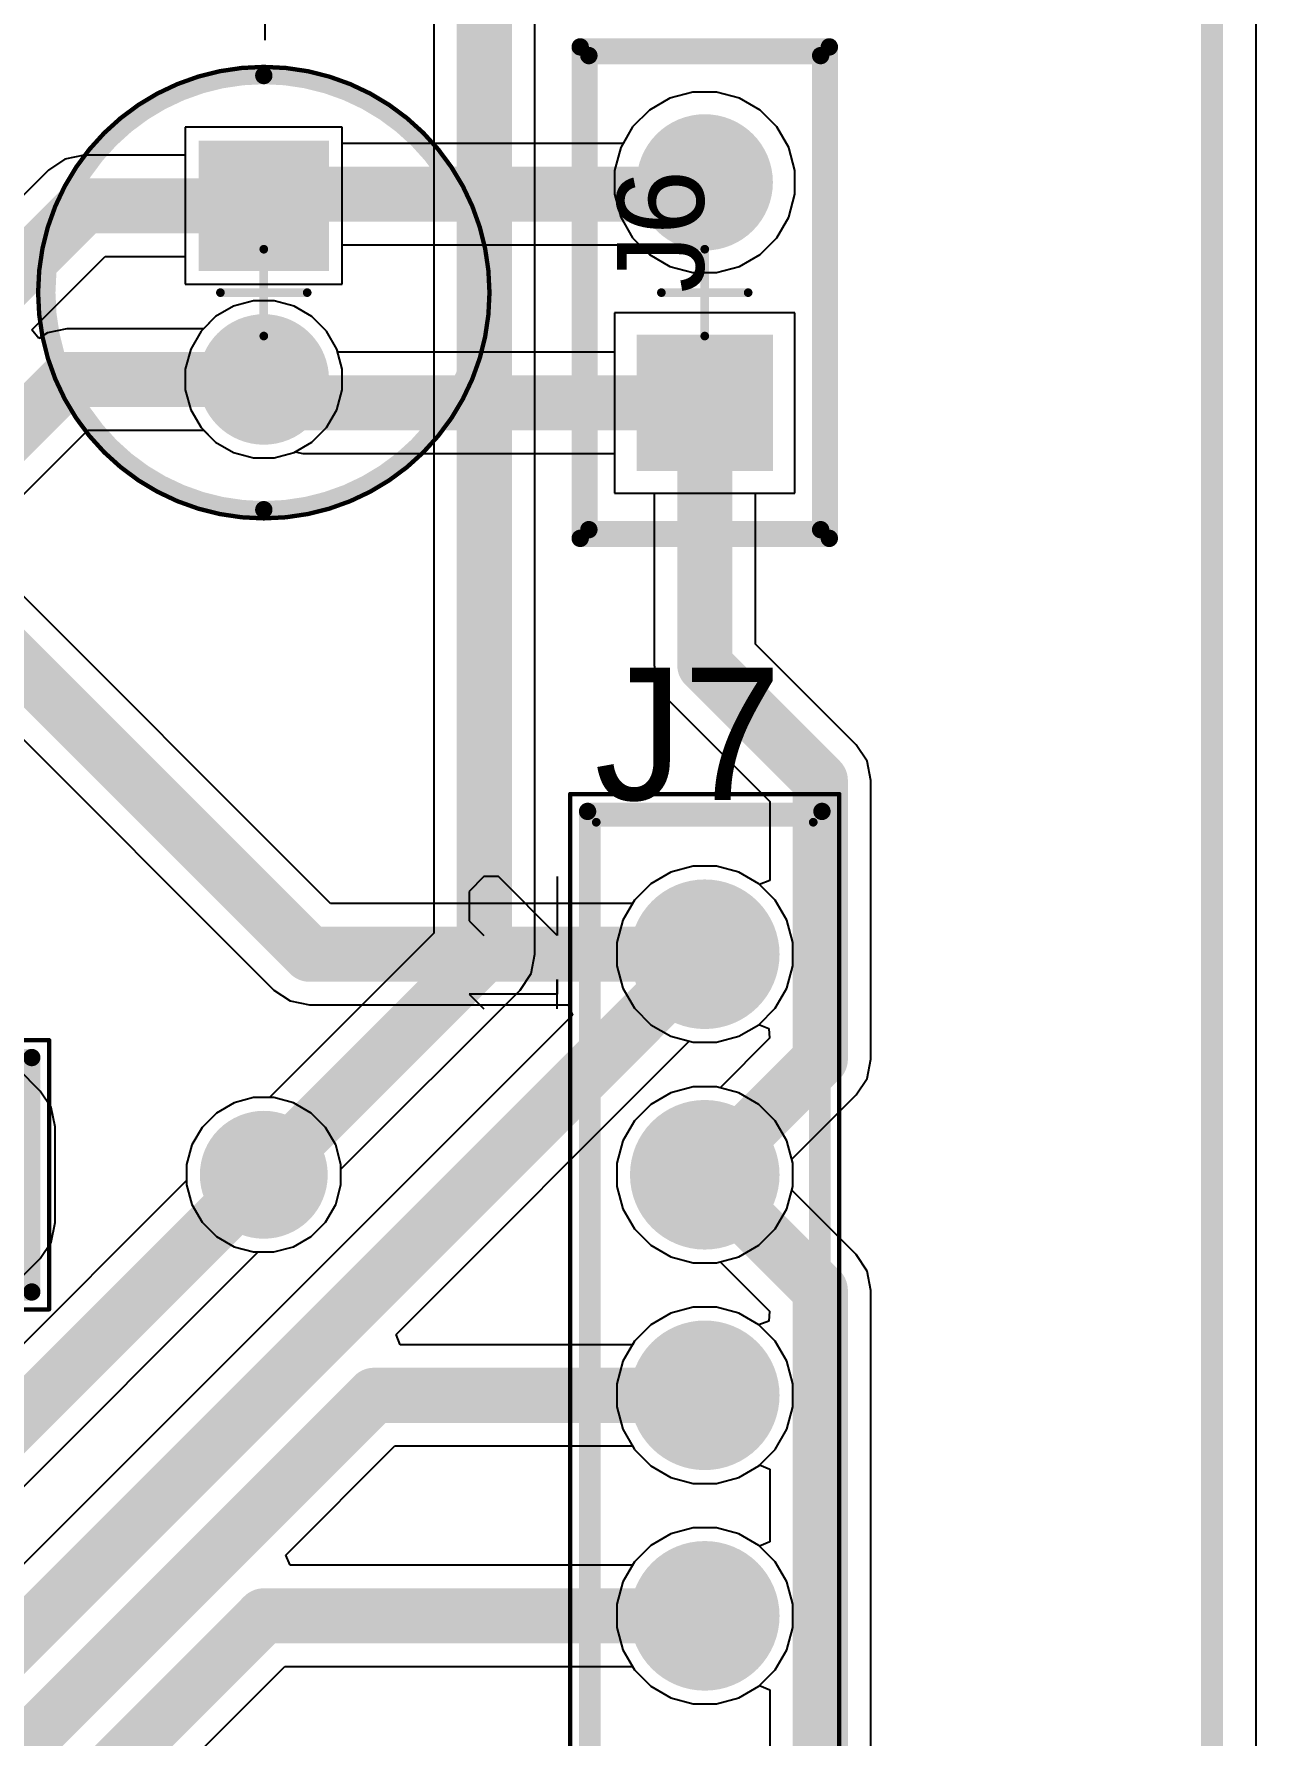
# Model space of a CAD drawing. Header units: millimetres. Extents: x 1.79 to 6.42, y 2.45 to 4.75.
# Drawn here: x 5.596 to 6.15, y 3.496 to 4.267 of the extents above; entities that cross this region are included whole.
import ezdxf

# ---------------------------------------------------------------- set-up
doc = ezdxf.new("R2010")
doc.units = ezdxf.units.MM
doc.header["$MEASUREMENT"] = 0
for name, color, linetype in [('BottomLayer', 5, 'Continuous'), ('BottomSolder', 6, 'Continuous'), ('Mechanical13', 56, 'Continuous'), ('Mechanical15', 56, 'Continuous'), ('Mechanical16', 56, 'Continuous'), ('Mechanical2', 216, 'Continuous'), ('Mechanical3', 76, 'Continuous'), ('Mechanical5', 56, 'Continuous'), ('MultiLayer', 9, 'Continuous'), ('PadHoleLayer', 156, 'Continuous'), ('TopLayer', 1, 'Continuous'), ('TopOverlay', 2, 'Continuous'), ('TopSolder', 216, 'Continuous'), ('ViaHoleLayer', 16, 'Continuous')]:
    doc.layers.add(name, color=color, linetype=linetype)

# ---------------------------------------------------------------- blocks, each defined once
blk = doc.blocks.new('61301611821_1')
at = {"layer": 'Mechanical15', "const_width": 0.00197}
for points in [[(-0.82264, 0.06102), (0.82264, 0.06102)], [(0.82264, -0.06102), (0.82264, 0.06102)], [(-0.82264, -0.06102), (0.82264, -0.06102)]]:
    blk.add_lwpolyline(points, dxfattribs=at)
at = {"layer": 'Mechanical15', "const_width": 0.000984}
for points in [[(0.82215, 0.06102, 1), (0.82313, 0.06102, 1)], [(0.82215, 0.06102, 1), (0.82313, 0.06102, 1)], [(0.82215, -0.06102, 1), (0.82313, -0.06102, 1)], [(0.82215, -0.06102, 1), (0.82313, -0.06102, 1)]]:
    blk.add_lwpolyline(points, format="xyb", close=True, dxfattribs=at)
at = {"layer": 'TopOverlay', "const_width": 0.00787}
for points in [[(-0.81476, 0.05315), (0.81476, 0.05315)], [(0.81476, -0.05315), (0.81476, 0.05315)], [(-0.81476, -0.05315), (0.81476, -0.05315)]]:
    blk.add_lwpolyline(points, dxfattribs=at)
at = {"layer": 'TopOverlay', "const_width": 0.00394}
for points in [[(0.8128, 0.05315, 1), (0.81673, 0.05315, 1)], [(0.8128, 0.05315, 1), (0.81673, 0.05315, 1)], [(0.8128, -0.05315, 1), (0.81673, -0.05315, 1)], [(0.8128, -0.05315, 1), (0.81673, -0.05315, 1)]]:
    blk.add_lwpolyline(points, format="xyb", close=True, dxfattribs=at)
blk = doc.blocks.new('61301211821_10')
at = {"layer": 'BottomLayer', "const_width": 0.02992}
for points in [[(-0.46496, 0, 1), (-0.43504, 0, 1)], [(-0.36496, 0, 1), (-0.33504, 0, 1)], [(-0.26496, 0, 1), (-0.23504, 0, 1)], [(-0.16496, 0, 1), (-0.13504, 0, 1)], [(-0.06496, 0, 1), (-0.03504, 0, 1)], [(0.03504, 0, 1), (0.06496, 0, 1)], [(0.13504, 0, 1), (0.16496, 0, 1)], [(0.23504, 0, 1), (0.26496, 0, 1)], [(0.33504, 0, 1), (0.36496, 0, 1)], [(0.43504, 0, 1), (0.46496, 0, 1)], [(0.53504, 0, 1), (0.56496, 0, 1)]]:
    blk.add_lwpolyline(points, format="xyb", close=True, dxfattribs=at)
at = {"layer": 'BottomLayer'}
blk.add_solid([(-0.57992, -0.02992), (-0.52008, -0.02992), (-0.57992, 0.02992), (-0.52008, 0.02992)], dxfattribs=at)
at = {"layer": 'BottomSolder', "const_width": 0.03392}
for points in [[(-0.46696, 0, 1), (-0.43304, 0, 1)], [(-0.36696, 0, 1), (-0.33304, 0, 1)], [(-0.26696, 0, 1), (-0.23304, 0, 1)], [(-0.16696, 0, 1), (-0.13304, 0, 1)], [(-0.06696, 0, 1), (-0.03304, 0, 1)], [(0.03304, 0, 1), (0.06696, 0, 1)], [(0.13304, 0, 1), (0.16696, 0, 1)], [(0.23304, 0, 1), (0.26696, 0, 1)], [(0.33304, 0, 1), (0.36696, 0, 1)], [(0.43304, 0, 1), (0.46696, 0, 1)], [(0.53304, 0, 1), (0.56696, 0, 1)]]:
    blk.add_lwpolyline(points, format="xyb", close=True, dxfattribs=at)
at = {"layer": 'BottomSolder'}
blk.add_solid([(-0.58392, -0.03392), (-0.51608, -0.03392), (-0.58392, 0.03392), (-0.51608, 0.03392)], dxfattribs=at)
at = {"layer": 'Mechanical13', "const_width": 0.00394}
for points in [[(-0.60984, 0.04921), (0.60984, 0.04921)], [(-0.60984, 0.04921), (-0.60984, -0.04921)], [(0.60984, 0.04921), (0.60984, -0.04921)], [(-0.60984, -0.04921), (0.60984, -0.04921)]]:
    blk.add_lwpolyline(points, dxfattribs=at)
at = {"layer": 'Mechanical13', "const_width": 0.00197}
for points in [[(-0.61083, 0.04921, 1), (-0.60886, 0.04921, 1)], [(-0.61083, 0.04921, 1), (-0.60886, 0.04921, 1)], [(0.60886, 0.04921, 1), (0.61083, 0.04921, 1)], [(0.60886, 0.04921, 1), (0.61083, 0.04921, 1)], [(-0.61083, -0.04921, 1), (-0.60886, -0.04921, 1)], [(-0.61083, -0.04921, 1), (-0.60886, -0.04921, 1)], [(0.60886, -0.04921, 1), (0.61083, -0.04921, 1)], [(0.60886, -0.04921, 1), (0.61083, -0.04921, 1)]]:
    blk.add_lwpolyline(points, format="xyb", close=True, dxfattribs=at)
at = {"layer": 'Mechanical15', "const_width": 0.00197}
for points in [[(-0.62264, 0.06102), (0.62264, 0.06102)], [(-0.62264, 0.06102), (-0.62264, -0.06102)], [(0.62264, 0.06102), (0.62264, -0.06102)], [(0, 0.01969), (0, -0.01969)], [(-0.01969, 0), (0.01969, 0)], [(-0.62264, -0.06102), (0.62264, -0.06102)]]:
    blk.add_lwpolyline(points, dxfattribs=at)
at = {"layer": 'Mechanical15', "const_width": 0.000984}
for points in [[(-0.62313, 0.06102, 1), (-0.62215, 0.06102, 1)], [(-0.62313, 0.06102, 1), (-0.62215, 0.06102, 1)], [(0.62215, 0.06102, 1), (0.62313, 0.06102, 1)], [(0.62215, 0.06102, 1), (0.62313, 0.06102, 1)], [(-0.00049, 0.01969, 1), (0.00049, 0.01969, 1)], [(-0.02018, 0, 1), (-0.01919, 0, 1)], [(0.01919, 0, 1), (0.02018, 0, 1)], [(-0.00049, -0.01969, 1), (0.00049, -0.01969, 1)], [(-0.62313, -0.06102, 1), (-0.62215, -0.06102, 1)], [(-0.62313, -0.06102, 1), (-0.62215, -0.06102, 1)], [(0.62215, -0.06102, 1), (0.62313, -0.06102, 1)], [(0.62215, -0.06102, 1), (0.62313, -0.06102, 1)]]:
    blk.add_lwpolyline(points, format="xyb", close=True, dxfattribs=at)
at = {"layer": 'MultiLayer', "const_width": 0.02992}
for points in [[(-0.46496, 0, 1), (-0.43504, 0, 1)], [(-0.36496, 0, 1), (-0.33504, 0, 1)], [(-0.26496, 0, 1), (-0.23504, 0, 1)], [(-0.16496, 0, 1), (-0.13504, 0, 1)], [(-0.06496, 0, 1), (-0.03504, 0, 1)], [(0.03504, 0, 1), (0.06496, 0, 1)], [(0.13504, 0, 1), (0.16496, 0, 1)], [(0.23504, 0, 1), (0.26496, 0, 1)], [(0.33504, 0, 1), (0.36496, 0, 1)], [(0.43504, 0, 1), (0.46496, 0, 1)], [(0.53504, 0, 1), (0.56496, 0, 1)]]:
    blk.add_lwpolyline(points, format="xyb", close=True, dxfattribs=at)
at = {"layer": 'MultiLayer'}
blk.add_solid([(-0.57992, -0.02992), (-0.52008, -0.02992), (-0.57992, 0.02992), (-0.52008, 0.02992)], dxfattribs=at)
at = {"layer": 'PadHoleLayer', "const_width": 0.02008}
for points in [[(-0.56004, 0, 1), (-0.53996, 0, 1)], [(-0.46004, 0, 1), (-0.43996, 0, 1)], [(-0.36004, 0, 1), (-0.33996, 0, 1)], [(-0.26004, 0, 1), (-0.23996, 0, 1)], [(-0.16004, 0, 1), (-0.13996, 0, 1)], [(-0.06004, 0, 1), (-0.03996, 0, 1)], [(0.03996, 0, 1), (0.06004, 0, 1)], [(0.13996, 0, 1), (0.16004, 0, 1)], [(0.23996, 0, 1), (0.26004, 0, 1)], [(0.33996, 0, 1), (0.36004, 0, 1)], [(0.43996, 0, 1), (0.46004, 0, 1)], [(0.53996, 0, 1), (0.56004, 0, 1)]]:
    blk.add_lwpolyline(points, format="xyb", close=True, dxfattribs=at)
at = {"layer": 'TopLayer', "const_width": 0.02992}
for points in [[(-0.46496, 0, 1), (-0.43504, 0, 1)], [(-0.36496, 0, 1), (-0.33504, 0, 1)], [(-0.26496, 0, 1), (-0.23504, 0, 1)], [(-0.16496, 0, 1), (-0.13504, 0, 1)], [(-0.06496, 0, 1), (-0.03504, 0, 1)], [(0.03504, 0, 1), (0.06496, 0, 1)], [(0.13504, 0, 1), (0.16496, 0, 1)], [(0.23504, 0, 1), (0.26496, 0, 1)], [(0.33504, 0, 1), (0.36496, 0, 1)], [(0.43504, 0, 1), (0.46496, 0, 1)], [(0.53504, 0, 1), (0.56496, 0, 1)]]:
    blk.add_lwpolyline(points, format="xyb", close=True, dxfattribs=at)
at = {"layer": 'TopLayer'}
blk.add_solid([(-0.57992, -0.02992), (-0.52008, -0.02992), (-0.57992, 0.02992), (-0.52008, 0.02992)], dxfattribs=at)
at = {"layer": 'TopOverlay'}
for p, q in [((-0.55082, 0.10692), (-0.55748, 0.10025)), ((-0.55082, 0.06693), (-0.55082, 0.10692)), ((0.53186, 0.10692), (0.5252, 0.10025)), ((0.53186, 0.06693), (0.53186, 0.10692)), ((0.56518, 0.10692), (0.55852, 0.10025)), ((0.57851, 0.10692), (0.56518, 0.10692)), ((0.58518, 0.10025), (0.57851, 0.10692)), ((0.55852, 0.06693), (0.58518, 0.09359)), ((0.58518, 0.09359), (0.58518, 0.10025)), ((-0.55748, 0.06693), (-0.54415, 0.06693)), ((-0.54415, 0.06693), (-0.55082, 0.06693)), ((0.5252, 0.06693), (0.53853, 0.06693)), ((0.53853, 0.06693), (0.53186, 0.06693)), ((0.58518, 0.06693), (0.55852, 0.06693))]:
    blk.add_line(p, q, dxfattribs=at)
at = {"layer": 'TopOverlay', "const_width": 0.00787}
for points in [[(-0.61476, 0.05315), (0.61476, 0.05315)], [(-0.61476, 0.05315), (-0.61476, -0.05315)], [(0.61476, 0.05315), (0.61476, -0.05315)], [(-0.61476, -0.05315), (0.61476, -0.05315)]]:
    blk.add_lwpolyline(points, dxfattribs=at)
at = {"layer": 'TopOverlay', "const_width": 0.00394}
for points in [[(-0.61673, 0.05315, 1), (-0.6128, 0.05315, 1)], [(-0.61673, 0.05315, 1), (-0.6128, 0.05315, 1)], [(0.6128, 0.05315, 1), (0.61673, 0.05315, 1)], [(0.6128, 0.05315, 1), (0.61673, 0.05315, 1)], [(-0.61673, -0.05315, 1), (-0.6128, -0.05315, 1)], [(-0.61673, -0.05315, 1), (-0.6128, -0.05315, 1)], [(0.6128, -0.05315, 1), (0.61673, -0.05315, 1)], [(0.6128, -0.05315, 1), (0.61673, -0.05315, 1)]]:
    blk.add_lwpolyline(points, format="xyb", close=True, dxfattribs=at)
at = {"layer": 'TopSolder', "const_width": 0.03392}
for points in [[(-0.46696, 0, 1), (-0.43304, 0, 1)], [(-0.36696, 0, 1), (-0.33304, 0, 1)], [(-0.26696, 0, 1), (-0.23304, 0, 1)], [(-0.16696, 0, 1), (-0.13304, 0, 1)], [(-0.06696, 0, 1), (-0.03304, 0, 1)], [(0.03304, 0, 1), (0.06696, 0, 1)], [(0.13304, 0, 1), (0.16696, 0, 1)], [(0.23304, 0, 1), (0.26696, 0, 1)], [(0.33304, 0, 1), (0.36696, 0, 1)], [(0.43304, 0, 1), (0.46696, 0, 1)], [(0.53304, 0, 1), (0.56696, 0, 1)]]:
    blk.add_lwpolyline(points, format="xyb", close=True, dxfattribs=at)
at = {"layer": 'TopSolder'}
blk.add_solid([(-0.58392, -0.03392), (-0.51608, -0.03392), (-0.58392, 0.03392), (-0.51608, 0.03392)], dxfattribs=at)
blk = doc.blocks.new('FP_TSW_102_07_G_S_MFG_34')
at = {"layer": 'BottomLayer', "const_width": 0.03091}
blk.add_lwpolyline([(0.03455, 0, 1), (0.06545, 0, 1)], format="xyb", close=True, dxfattribs=at)
at = {"layer": 'BottomLayer'}
blk.add_solid([(-0.08091, -0.03091), (-0.01909, -0.03091), (-0.08091, 0.03091), (-0.01909, 0.03091)], dxfattribs=at)
at = {"layer": 'BottomSolder', "const_width": 0.03091}
blk.add_lwpolyline([(0.03455, 0, 1), (0.06545, 0, 1)], format="xyb", close=True, dxfattribs=at)
at = {"layer": 'BottomSolder'}
blk.add_solid([(-0.08091, -0.03091), (-0.01909, -0.03091), (-0.08091, 0.03091), (-0.01909, 0.03091)], dxfattribs=at)
at = {"layer": 'Mechanical16', "const_width": 0.00394}
for points in [[(0, 0.01968), (0, -0.01969)], [(-0.01968, 0), (0.01969, 0)]]:
    blk.add_lwpolyline(points, dxfattribs=at)
at = {"layer": 'Mechanical16', "const_width": 0.00197}
for points in [[(-0.00098, 0.01968, 1), (0.00098, 0.01968, 1)], [(-0.02067, 0, 1), (-0.0187, 0, 1)], [(0.0187, 0, 1), (0.02067, 0, 1)], [(-0.00098, -0.01969, 1), (0.00098, -0.01969, 1)]]:
    blk.add_lwpolyline(points, format="xyb", close=True, dxfattribs=at)
at = {"layer": 'Mechanical2', "const_width": 0.00787}
for points in [[(-0.10748, 0.05256), (0.10748, 0.05256)], [(-0.10748, 0.05256), (-0.10748, -0.05256)], [(0.10748, 0.05256), (0.10748, -0.05256)], [(-0.10748, -0.05256), (0.10748, -0.05256)]]:
    blk.add_lwpolyline(points, dxfattribs=at)
at = {"layer": 'Mechanical2', "const_width": 0.00394}
for points in [[(-0.10945, 0.05256, 1), (-0.10551, 0.05256, 1)], [(-0.10945, 0.05256, 1), (-0.10551, 0.05256, 1)], [(0.10551, 0.05256, 1), (0.10945, 0.05256, 1)], [(0.10551, 0.05256, 1), (0.10945, 0.05256, 1)], [(-0.10945, -0.05256, 1), (-0.10551, -0.05256, 1)], [(-0.10945, -0.05256, 1), (-0.10551, -0.05256, 1)], [(0.10551, -0.05256, 1), (0.10945, -0.05256, 1)], [(0.10551, -0.05256, 1), (0.10945, -0.05256, 1)]]:
    blk.add_lwpolyline(points, format="xyb", close=True, dxfattribs=at)
at = {"layer": 'Mechanical3', "const_width": 0.00787}
for points in [[(-0.11142, 0.0565), (0.11142, 0.0565)], [(-0.11142, 0.0565), (-0.11142, -0.0565)], [(0.11142, 0.0565), (0.11142, -0.0565)], [(-0.11142, -0.0565), (0.11142, -0.0565)]]:
    blk.add_lwpolyline(points, dxfattribs=at)
at = {"layer": 'Mechanical3', "const_width": 0.00394}
for points in [[(-0.11339, 0.0565, 1), (-0.10945, 0.0565, 1)], [(-0.11339, 0.0565, 1), (-0.10945, 0.0565, 1)], [(0.10945, 0.0565, 1), (0.11339, 0.0565, 1)], [(0.10945, 0.0565, 1), (0.11339, 0.0565, 1)], [(-0.11339, -0.0565, 1), (-0.10945, -0.0565, 1)], [(-0.11339, -0.0565, 1), (-0.10945, -0.0565, 1)], [(0.10945, -0.0565, 1), (0.11339, -0.0565, 1)], [(0.10945, -0.0565, 1), (0.11339, -0.0565, 1)]]:
    blk.add_lwpolyline(points, format="xyb", close=True, dxfattribs=at)
at = {"layer": 'Mechanical5', "const_width": 0.00787}
for points in [[(-0.11142, 0.0565), (0.11142, 0.0565)], [(-0.11142, 0.0565), (-0.11142, -0.0565)], [(0.11142, 0.0565), (0.11142, -0.0565)], [(-0.11142, -0.0565), (0.11142, -0.0565)]]:
    blk.add_lwpolyline(points, dxfattribs=at)
at = {"layer": 'Mechanical5', "const_width": 0.00394}
for points in [[(-0.11339, 0.0565, 1), (-0.10945, 0.0565, 1)], [(-0.11339, 0.0565, 1), (-0.10945, 0.0565, 1)], [(0.10945, 0.0565, 1), (0.11339, 0.0565, 1)], [(0.10945, 0.0565, 1), (0.11339, 0.0565, 1)], [(-0.11339, -0.0565, 1), (-0.10945, -0.0565, 1)], [(-0.11339, -0.0565, 1), (-0.10945, -0.0565, 1)], [(0.10945, -0.0565, 1), (0.11339, -0.0565, 1)], [(0.10945, -0.0565, 1), (0.11339, -0.0565, 1)]]:
    blk.add_lwpolyline(points, format="xyb", close=True, dxfattribs=at)
at = {"layer": 'MultiLayer', "const_width": 0.03091}
blk.add_lwpolyline([(0.03455, 0, 1), (0.06545, 0, 1)], format="xyb", close=True, dxfattribs=at)
at = {"layer": 'MultiLayer'}
blk.add_solid([(-0.08091, -0.03091), (-0.01909, -0.03091), (-0.08091, 0.03091), (-0.01909, 0.03091)], dxfattribs=at)
at = {"layer": 'PadHoleLayer', "const_width": 0.02008}
for points in [[(-0.06004, 0, 1), (-0.03996, 0, 1)], [(0.03996, 0, 1), (0.06004, 0, 1)]]:
    blk.add_lwpolyline(points, format="xyb", close=True, dxfattribs=at)
at = {"layer": 'TopLayer', "const_width": 0.03091}
blk.add_lwpolyline([(0.03455, 0, 1), (0.06545, 0, 1)], format="xyb", close=True, dxfattribs=at)
at = {"layer": 'TopLayer'}
blk.add_solid([(-0.08091, -0.03091), (-0.01909, -0.03091), (-0.08091, 0.03091), (-0.01909, 0.03091)], dxfattribs=at)
at = {"layer": 'TopOverlay', "const_width": 0.00787}
for points in [[(-0.10748, 0.05256), (0.10748, 0.05256)], [(-0.10748, 0.05256), (-0.10748, -0.05256)], [(0.10748, 0.05256), (0.10748, -0.05256)], [(-0.10748, -0.05256), (0.10748, -0.05256)]]:
    blk.add_lwpolyline(points, dxfattribs=at)
at = {"layer": 'TopOverlay'}
for points, const_width in [([(-0.10945, 0.05256, 1), (-0.10551, 0.05256, 1)], 0.00394), ([(-0.10945, 0.05256, 1), (-0.10551, 0.05256, 1)], 0.00394), ([(0.10551, 0.05256, 1), (0.10945, 0.05256, 1)], 0.00394), ([(0.10551, 0.05256, 1), (0.10945, 0.05256, 1)], 0.00394), ([(-0.125, 0, 1), (-0.13484, 0, 1)], 0.00984), ([(-0.1373, 0, 1), (-0.13238, 0, 1)], 0.00492), ([(-0.12746, 0, 1), (-0.12254, 0, 1)], 0.00492), ([(-0.10945, -0.05256, 1), (-0.10551, -0.05256, 1)], 0.00394), ([(-0.10945, -0.05256, 1), (-0.10551, -0.05256, 1)], 0.00394), ([(0.10551, -0.05256, 1), (0.10945, -0.05256, 1)], 0.00394), ([(0.10551, -0.05256, 1), (0.10945, -0.05256, 1)], 0.00394)]:
    blk.add_lwpolyline(points, format="xyb", close=True, dxfattribs=dict(at, const_width=const_width))
at = {"layer": 'TopSolder', "const_width": 0.03091}
blk.add_lwpolyline([(0.03455, 0, 1), (0.06545, 0, 1)], format="xyb", close=True, dxfattribs=at)
at = {"layer": 'TopSolder'}
blk.add_solid([(-0.08091, -0.03091), (-0.01909, -0.03091), (-0.08091, 0.03091), (-0.01909, 0.03091)], dxfattribs=at)
at = {"layer": 'Mechanical5'}
blk.add_text('J6', height=0.03937, dxfattribs=at).set_placement((-0.00008, 0.00042))
blk = doc.blocks.new('CAPPR55_200_1100X500X1200_50')
at = {"layer": 'BottomLayer', "const_width": 0.02559}
blk.add_lwpolyline([(0.02657, 0, 1), (0.05217, 0, 1)], format="xyb", close=True, dxfattribs=at)
at = {"layer": 'BottomLayer'}
blk.add_solid([(-0.06496, -0.02559), (-0.01378, -0.02559), (-0.06496, 0.02559), (-0.01378, 0.02559)], dxfattribs=at)
at = {"layer": 'BottomSolder', "const_width": 0.02959}
blk.add_lwpolyline([(0.02457, 0, 1), (0.05417, 0, 1)], format="xyb", close=True, dxfattribs=at)
at = {"layer": 'BottomSolder'}
blk.add_solid([(-0.06896, -0.02959), (-0.00978, -0.02959), (-0.06896, 0.02959), (-0.00978, 0.02959)], dxfattribs=at)
at = {"layer": 'Mechanical13'}
for points, const_width in [([(0.09843, 0, 1), (-0.09843, 0, 1)], 0.00394), ([(-0.09941, 0, 1), (-0.09744, 0, 1)], 0.00197), ([(0.09744, 0, 1), (0.09941, 0, 1)], 0.00197)]:
    blk.add_lwpolyline(points, format="xyb", close=True, dxfattribs=dict(at, const_width=const_width))
at = {"layer": 'Mechanical15'}
for points, const_width in [([(0.10236, 0, 1), (-0.10236, 0, 1)], 0.00197), ([(-0.00098, 0.01969, 1), (0.00098, 0.01969, 1)], 0.00197), ([(-0.10285, 0, 1), (-0.10187, 0, 1)], 0.000984), ([(-0.02067, 0, 1), (-0.0187, 0, 1)], 0.00197), ([(0.0187, 0, 1), (0.02067, 0, 1)], 0.00197), ([(0.10187, 0, 1), (0.10285, 0, 1)], 0.000984), ([(-0.00098, -0.01968, 1), (0.00098, -0.01968, 1)], 0.00197)]:
    blk.add_lwpolyline(points, format="xyb", close=True, dxfattribs=dict(at, const_width=const_width))
at = {"layer": 'Mechanical15', "const_width": 0.00394}
for points in [[(0, -0.01968), (0, 0.01969)], [(0.01968, 0), (-0.01969, 0)]]:
    blk.add_lwpolyline(points, dxfattribs=at)
at = {"layer": 'MultiLayer', "const_width": 0.02559}
blk.add_lwpolyline([(0.02657, 0, 1), (0.05217, 0, 1)], format="xyb", close=True, dxfattribs=at)
at = {"layer": 'MultiLayer'}
blk.add_solid([(-0.06496, -0.02559), (-0.01378, -0.02559), (-0.06496, 0.02559), (-0.01378, 0.02559)], dxfattribs=at)
at = {"layer": 'PadHoleLayer', "const_width": 0.01575}
for points in [[(-0.04724, 0, 1), (-0.0315, 0, 1)], [(0.0315, 0, 1), (0.04724, 0, 1)]]:
    blk.add_lwpolyline(points, format="xyb", close=True, dxfattribs=at)
at = {"layer": 'TopLayer', "const_width": 0.02559}
blk.add_lwpolyline([(0.02657, 0, 1), (0.05217, 0, 1)], format="xyb", close=True, dxfattribs=at)
at = {"layer": 'TopLayer'}
blk.add_solid([(-0.06496, -0.02559), (-0.01378, -0.02559), (-0.06496, 0.02559), (-0.01378, 0.02559)], dxfattribs=at)
at = {"layer": 'TopOverlay'}
for p, q in [((-0.13418, 0.02018), (-0.13418, -0.01918)), ((-0.15386, 0.0005), (-0.1145, 0.0005))]:
    blk.add_line(p, q, dxfattribs=at)
for points, const_width in [([(0.09843, 0, 1), (-0.09843, 0, 1)], 0.00787), ([(-0.10039, 0, 1), (-0.09646, 0, 1)], 0.00394), ([(0.09646, 0, 1), (0.10039, 0, 1)], 0.00394)]:
    blk.add_lwpolyline(points, format="xyb", close=True, dxfattribs=dict(at, const_width=const_width))
at = {"layer": 'TopSolder', "const_width": 0.02959}
blk.add_lwpolyline([(0.02457, 0, 1), (0.05417, 0, 1)], format="xyb", close=True, dxfattribs=at)
at = {"layer": 'TopSolder'}
blk.add_solid([(-0.06896, -0.02959), (-0.00978, -0.02959), (-0.06896, 0.02959), (-0.00978, 0.02959)], dxfattribs=at)

msp = doc.modelspace()

# ---------------------------------------------------------------- linework, layer by layer
at = {"layer": 'BottomLayer'}
for p, q in [((6.15, 4.75), (6.15, 2.45)), ((5.88421, 4.23812), (5.87488, 4.23273)), ((5.89461, 4.24091), (5.88421, 4.23812)), ((5.90539, 4.24091), (5.89461, 4.24091)), ((5.91579, 4.23812), (5.90539, 4.24091)), ((5.92512, 4.23273), (5.91579, 4.23812)), ((5.7303, 3.87294), (5.36996, 4.23328)), ((5.87488, 4.23273), (5.86727, 4.22512)), ((5.93273, 4.22512), (5.92512, 4.23273)), ((5.73559, 4.22496), (5.66441, 4.22496)), ((5.66441, 4.22496), (5.66441, 4.15378)), ((5.73559, 4.21763), (5.73559, 4.22496)), ((5.86727, 4.22512), (5.86294, 4.21763)), ((5.93812, 4.21579), (5.93273, 4.22512)), ((5.86294, 4.21763), (5.73559, 4.21763)), ((5.94091, 4.20539), (5.93812, 4.21579)), ((5.94091, 4.19461), (5.94091, 4.20539)), ((5.93812, 4.18421), (5.94091, 4.19461)), ((5.93273, 4.17488), (5.93812, 4.18421)), ((5.73559, 4.15378), (5.73559, 4.17174)), ((5.73559, 4.17174), (5.87041, 4.17174)), ((5.87041, 4.17174), (5.87488, 4.16727)), ((5.92512, 4.16727), (5.93273, 4.17488)), ((5.87488, 4.16727), (5.88421, 4.16188)), ((5.88421, 4.16188), (5.89461, 4.15909)), ((5.90539, 4.15909), (5.91579, 4.16188)), ((5.91579, 4.16188), (5.92512, 4.16727)), ((5.66441, 4.15378), (5.73559, 4.15378)), ((5.89461, 4.15909), (5.90539, 4.15909)), ((5.69531, 4.14622), (5.68626, 4.1438)), ((5.70469, 4.14622), (5.69531, 4.14622)), ((5.71374, 4.1438), (5.70469, 4.14622)), ((5.67815, 4.13911), (5.67152, 4.13248)), ((5.68626, 4.1438), (5.67815, 4.13911)), ((5.72185, 4.13911), (5.71374, 4.1438)), ((5.72848, 4.13248), (5.72185, 4.13911)), ((5.94091, 4.14091), (5.85909, 4.14091)), ((5.85909, 4.14091), (5.85909, 4.12294)), ((5.94091, 4.05909), (5.94091, 4.14091)), ((5.67152, 4.13248), (5.66683, 4.12437)), ((5.73317, 4.12437), (5.72848, 4.13248)), ((5.66683, 4.12437), (5.66441, 4.11532)), ((5.73355, 4.12294), (5.73317, 4.12437)), ((5.85909, 4.12294), (5.73355, 4.12294)), ((5.66441, 4.11532), (5.66441, 4.10594)), ((5.66441, 4.10594), (5.66683, 4.09689)), ((5.66683, 4.09689), (5.67152, 4.08878)), ((5.67152, 4.08878), (5.67815, 4.08215)), ((5.67815, 4.08215), (5.68626, 4.07746)), ((5.68626, 4.07746), (5.69531, 4.07504)), ((5.69531, 4.07504), (5.70469, 4.07504)), ((5.70469, 4.07504), (5.71374, 4.07746)), ((5.71374, 4.07746), (5.71423, 4.07775)), ((5.71423, 4.07775), (5.71771, 4.07706)), ((5.71771, 4.07706), (5.85909, 4.07706)), ((5.85909, 4.07706), (5.85909, 4.05909)), ((5.85909, 4.05909), (5.87706, 4.05909)), ((5.87706, 4.05909), (5.87706, 3.98115)), ((5.92294, 3.99065), (5.92294, 4.05909)), ((5.92294, 4.05909), (5.94091, 4.05909)), ((5.54205, 3.9963), (5.70457, 3.83378)), ((5.96864, 3.94495), (5.92294, 3.99065)), ((5.87706, 3.98115), (5.87881, 3.97237)), ((5.87881, 3.97237), (5.88378, 3.96493)), ((5.88378, 3.96493), (5.92948, 3.91923)), ((5.97362, 3.93751), (5.96864, 3.94495)), ((5.97536, 3.92873), (5.97362, 3.93751)), ((5.97536, 3.80242), (5.97536, 3.92873)), ((5.92948, 3.91923), (5.92948, 3.88351)), ((5.89474, 3.88992), (5.88459, 3.8872)), ((5.90526, 3.88992), (5.89474, 3.88992)), ((5.91541, 3.8872), (5.90526, 3.88992)), ((5.87549, 3.88194), (5.86806, 3.87451)), ((5.88459, 3.8872), (5.87549, 3.88194)), ((5.92451, 3.88194), (5.91541, 3.8872)), ((5.92486, 3.8816), (5.92451, 3.88194)), ((5.92948, 3.88351), (5.92486, 3.8816)), ((5.86806, 3.87451), (5.86715, 3.87294)), ((5.86715, 3.87294), (5.7303, 3.87294)), ((5.70457, 3.83378), (5.71202, 3.82881)), ((5.71202, 3.82881), (5.72079, 3.82706)), ((5.84, 3.82244), (5.0905, 3.07294)), ((5.72079, 3.82706), (5.83808, 3.82706)), ((5.83808, 3.82706), (5.84, 3.82244)), ((5.90526, 3.81008), (5.91541, 3.8128)), ((5.91541, 3.8128), (5.92451, 3.81806)), ((5.92451, 3.81806), (5.92455, 3.81809)), ((5.92455, 3.81809), (5.929, 3.81631)), ((5.929, 3.81631), (5.92943, 3.81187)), ((5.76, 3.67756), (5.89299, 3.81055)), ((5.89299, 3.81055), (5.89474, 3.81008)), ((5.89474, 3.81008), (5.90526, 3.81008)), ((5.92943, 3.81187), (5.90701, 3.78945)), ((5.97362, 3.79364), (5.97536, 3.80242)), ((5.89474, 3.78992), (5.88459, 3.7872)), ((5.90526, 3.78992), (5.89474, 3.78992)), ((5.90701, 3.78945), (5.90526, 3.78992)), ((5.96864, 3.7862), (5.97362, 3.79364)), ((5.68649, 3.78261), (5.67851, 3.77801)), ((5.69539, 3.785), (5.68649, 3.78261)), ((5.70461, 3.785), (5.69539, 3.785)), ((5.71351, 3.78261), (5.70461, 3.785)), ((5.72149, 3.77801), (5.71351, 3.78261)), ((5.87549, 3.78194), (5.86806, 3.77451)), ((5.88459, 3.7872), (5.87549, 3.78194)), ((5.93945, 3.75701), (5.96864, 3.7862)), ((5.67851, 3.77801), (5.67199, 3.77149)), ((5.72801, 3.77149), (5.72149, 3.77801)), ((5.86806, 3.77451), (5.8628, 3.76541)), ((5.67199, 3.77149), (5.66739, 3.76351)), ((5.73261, 3.76351), (5.72801, 3.77149)), ((5.66739, 3.76351), (5.665, 3.75461)), ((5.735, 3.75461), (5.73261, 3.76351)), ((5.8628, 3.76541), (5.86008, 3.75526)), ((5.665, 3.75461), (5.665, 3.74744)), ((5.735, 3.74539), (5.735, 3.75461)), ((5.86008, 3.75526), (5.86008, 3.74474)), ((5.93992, 3.75526), (5.93945, 3.75701)), ((5.93992, 3.74474), (5.93992, 3.75526)), ((5.665, 3.74744), (5.47278, 3.55523)), ((5.73261, 3.73649), (5.735, 3.74539)), ((5.86008, 3.74474), (5.8628, 3.73459)), ((5.93945, 3.74299), (5.93992, 3.74474)), ((5.96864, 3.7138), (5.93945, 3.74299)), ((5.72801, 3.72851), (5.73261, 3.73649)), ((5.72149, 3.72199), (5.72801, 3.72851)), ((5.8628, 3.73459), (5.86806, 3.72549)), ((5.71351, 3.71739), (5.72149, 3.72199)), ((5.86806, 3.72549), (5.87549, 3.71806)), ((5.49851, 3.51607), (5.69744, 3.715)), ((5.69744, 3.715), (5.70461, 3.715)), ((5.70461, 3.715), (5.71351, 3.71739)), ((5.87549, 3.71806), (5.88459, 3.7128)), ((5.88459, 3.7128), (5.89474, 3.71008)), ((5.97362, 3.70636), (5.96864, 3.7138)), ((5.89474, 3.71008), (5.90526, 3.71008)), ((5.90526, 3.71008), (5.90701, 3.71055)), ((5.90701, 3.71055), (5.92943, 3.68813)), ((5.97536, 3.69758), (5.97362, 3.70636)), ((5.97536, 3.30242), (5.97536, 3.69758)), ((5.89474, 3.68992), (5.88459, 3.6872)), ((5.90526, 3.68992), (5.89474, 3.68992)), ((5.91541, 3.6872), (5.90526, 3.68992)), ((5.87549, 3.68194), (5.86806, 3.67451)), ((5.88459, 3.6872), (5.87549, 3.68194)), ((5.92451, 3.68194), (5.91541, 3.6872)), ((5.92455, 3.68191), (5.92451, 3.68194)), ((5.929, 3.68369), (5.92455, 3.68191)), ((5.92943, 3.68813), (5.929, 3.68369)), ((5.76192, 3.67294), (5.76, 3.67756)), ((5.86806, 3.67451), (5.86715, 3.67294)), ((5.86715, 3.67294), (5.76192, 3.67294)), ((5.71, 3.57756), (5.7595, 3.62706)), ((5.7595, 3.62706), (5.86715, 3.62706)), ((5.86715, 3.62706), (5.86806, 3.62549)), ((5.86806, 3.62549), (5.87549, 3.61806)), ((5.87549, 3.61806), (5.88459, 3.6128)), ((5.88459, 3.6128), (5.89474, 3.61008)), ((5.90526, 3.61008), (5.91541, 3.6128)), ((5.91541, 3.6128), (5.92451, 3.61806)), ((5.92451, 3.61806), (5.92486, 3.6184)), ((5.92486, 3.6184), (5.92948, 3.61649)), ((5.92948, 3.61649), (5.92948, 3.58351)), ((5.89474, 3.61008), (5.90526, 3.61008)), ((5.89474, 3.58992), (5.88459, 3.5872)), ((5.90526, 3.58992), (5.89474, 3.58992)), ((5.91541, 3.5872), (5.90526, 3.58992)), ((5.87549, 3.58194), (5.86806, 3.57451)), ((5.88459, 3.5872), (5.87549, 3.58194)), ((5.92451, 3.58194), (5.91541, 3.5872)), ((5.92486, 3.5816), (5.92451, 3.58194)), ((5.92948, 3.58351), (5.92486, 3.5816)), ((5.71192, 3.57294), (5.71, 3.57756)), ((5.86806, 3.57451), (5.86715, 3.57294)), ((5.86715, 3.57294), (5.71192, 3.57294)), ((5.61745, 3.435), (5.7095, 3.52706)), ((5.7095, 3.52706), (5.86715, 3.52706)), ((5.86715, 3.52706), (5.86806, 3.52549)), ((5.86806, 3.52549), (5.87549, 3.51806)), ((5.87549, 3.51806), (5.88459, 3.5128)), ((5.88459, 3.5128), (5.89474, 3.51008)), ((5.90526, 3.51008), (5.91541, 3.5128)), ((5.91541, 3.5128), (5.92451, 3.51806)), ((5.92451, 3.51806), (5.92486, 3.5184)), ((5.92486, 3.5184), (5.92948, 3.51649)), ((5.92948, 3.51649), (5.92948, 3.48351)), ((5.89474, 3.51008), (5.90526, 3.51008))]:
    msp.add_line(p, q, dxfattribs=at)
at = {"layer": 'BottomLayer', "const_width": 0.025}
for points in [[(5.35374, 4.21706), (5.72079, 3.85)], [(5.7, 4.18937), (5.70531, 4.19468)], [(5.70531, 4.19468), (5.89468, 4.19468)], [(5.89468, 4.19468), (5.9, 4.2)], [(5.7, 4.11063), (5.70708, 4.11063)], [(5.70708, 4.11063), (5.71771, 4.1)], [(5.71771, 4.1), (5.9, 4.1)], [(5.9, 3.98115), (5.9, 4.1)], [(5.9, 3.98115), (5.95242, 3.92873)], [(5.95242, 3.80242), (5.95242, 3.92873)], [(5.1, 3.05), (5.9, 3.85)], [(5.72079, 3.85), (5.9, 3.85)], [(5.9, 3.75), (5.95242, 3.80242)], [(5.48229, 3.53229), (5.7, 3.75)], [(5.9, 3.75), (5.95242, 3.69758)], [(5.95242, 3.30242), (5.95242, 3.69758)], [(5.115, 3.015), (5.75, 3.65)], [(5.75, 3.65), (5.9, 3.65)], [(5.13, 2.98), (5.7, 3.55)], [(5.7, 3.55), (5.9, 3.55)]]:
    msp.add_lwpolyline(points, dxfattribs=at)
at = {"layer": 'BottomLayer'}
for points, const_width in [([(5.69907, 4.19468, 1), (5.71157, 4.19468, 1)], 0.0125), ([(5.69907, 4.19468, 1), (5.71157, 4.19468, 1)], 0.0125), ([(5.88844, 4.19468, 1), (5.90093, 4.19468, 1)], 0.0125), ([(5.88844, 4.19468, 1), (5.90093, 4.19468, 1)], 0.0125), ([(5.89375, 4.2, 1), (5.90625, 4.2, 1)], 0.0125), ([(5.69375, 4.18937, 1), (5.70625, 4.18937, 1)], 0.0125), ([(5.69375, 4.11063, 1), (5.70625, 4.11063, 1)], 0.0125), ([(5.70083, 4.11063, 1), (5.71333, 4.11063, 1)], 0.0125), ([(5.70083, 4.11063, 1), (5.71333, 4.11063, 1)], 0.0125), ([(5.71146, 4.1, 1), (5.72396, 4.1, 1)], 0.0125), ([(5.71146, 4.1, 1), (5.72396, 4.1, 1)], 0.0125), ([(5.89375, 4.1, 1), (5.90625, 4.1, 1)], 0.0125), ([(5.89375, 4.1, 1), (5.90625, 4.1, 1)], 0.0125), ([(5.89375, 3.98115, 1), (5.90625, 3.98115, 1)], 0.0125), ([(5.89375, 3.98115, 1), (5.90625, 3.98115, 1)], 0.0125), ([(5.94617, 3.92873, 1), (5.95867, 3.92873, 1)], 0.0125), ([(5.94617, 3.92873, 1), (5.95867, 3.92873, 1)], 0.0125), ([(5.71454, 3.85, 1), (5.72704, 3.85, 1)], 0.0125), ([(5.71454, 3.85, 1), (5.72704, 3.85, 1)], 0.0125), ([(5.89375, 3.85, 1), (5.90625, 3.85, 1)], 0.0125), ([(5.89375, 3.85, 1), (5.90625, 3.85, 1)], 0.0125), ([(5.94617, 3.80242, 1), (5.95867, 3.80242, 1)], 0.0125), ([(5.94617, 3.80242, 1), (5.95867, 3.80242, 1)], 0.0125), ([(5.6875, 3.75, 1), (5.7125, 3.75, 1)], 0.025), ([(5.69375, 3.75, 1), (5.70625, 3.75, 1)], 0.0125), ([(5.89375, 3.75, 1), (5.90625, 3.75, 1)], 0.0125), ([(5.89375, 3.75, 1), (5.90625, 3.75, 1)], 0.0125), ([(5.94617, 3.69758, 1), (5.95867, 3.69758, 1)], 0.0125), ([(5.94617, 3.69758, 1), (5.95867, 3.69758, 1)], 0.0125), ([(5.74375, 3.65, 1), (5.75625, 3.65, 1)], 0.0125), ([(5.74375, 3.65, 1), (5.75625, 3.65, 1)], 0.0125), ([(5.89375, 3.65, 1), (5.90625, 3.65, 1)], 0.0125), ([(5.69375, 3.55, 1), (5.70625, 3.55, 1)], 0.0125), ([(5.69375, 3.55, 1), (5.70625, 3.55, 1)], 0.0125), ([(5.89375, 3.55, 1), (5.90625, 3.55, 1)], 0.0125)]:
    msp.add_lwpolyline(points, format="xyb", close=True, dxfattribs=dict(at, const_width=const_width))
at = {"layer": 'BottomSolder', "const_width": 0.029}
msp.add_lwpolyline([(5.6855, 3.75, 1), (5.7145, 3.75, 1)], format="xyb", close=True, dxfattribs=at)
at = {"layer": 'MultiLayer', "const_width": 0.025}
msp.add_lwpolyline([(5.6875, 3.75, 1), (5.7125, 3.75, 1)], format="xyb", close=True, dxfattribs=at)
at = {"layer": 'TopLayer'}
for p, q in [((6.15, 4.75), (6.15, 2.45)), ((5.82294, 3.85), (5.82294, 4.5)), ((5.77706, 4.4905), (5.77706, 3.8595)), ((5.88421, 4.23812), (5.87488, 4.23273)), ((5.89461, 4.24091), (5.88421, 4.23812)), ((5.90539, 4.24091), (5.89461, 4.24091)), ((5.91579, 4.23812), (5.90539, 4.24091)), ((5.92512, 4.23273), (5.91579, 4.23812)), ((5.87488, 4.23273), (5.86727, 4.22512)), ((5.93273, 4.22512), (5.92512, 4.23273)), ((5.73559, 4.22496), (5.66441, 4.22496)), ((5.66441, 4.22496), (5.66441, 4.21231)), ((5.73559, 4.15378), (5.73559, 4.22496)), ((5.86727, 4.22512), (5.86188, 4.21579)), ((5.93812, 4.21579), (5.93273, 4.22512)), ((5.86188, 4.21579), (5.85909, 4.20539)), ((5.94091, 4.20539), (5.93812, 4.21579)), ((5.6098, 4.21056), (5.60235, 4.20559)), ((5.61858, 4.21231), (5.6098, 4.21056)), ((5.66441, 4.21231), (5.61858, 4.21231)), ((5.60235, 4.20559), (5.43372, 4.03696)), ((5.85909, 4.20539), (5.85909, 4.19461)), ((5.94091, 4.19461), (5.94091, 4.20539)), ((5.85909, 4.19461), (5.86188, 4.18421)), ((5.93812, 4.18421), (5.94091, 4.19461)), ((5.86188, 4.18421), (5.86727, 4.17488)), ((5.93273, 4.17488), (5.93812, 4.18421)), ((5.86727, 4.17488), (5.87488, 4.16727)), ((5.92512, 4.16727), (5.93273, 4.17488)), ((5.59473, 4.13308), (5.62808, 4.16643)), ((5.62808, 4.16643), (5.66441, 4.16643)), ((5.66441, 4.16643), (5.66441, 4.15378)), ((5.87488, 4.16727), (5.88421, 4.16188)), ((5.88421, 4.16188), (5.89461, 4.15909)), ((5.90539, 4.15909), (5.91579, 4.16188)), ((5.91579, 4.16188), (5.92512, 4.16727)), ((5.66441, 4.15378), (5.73559, 4.15378)), ((5.89461, 4.15909), (5.90539, 4.15909)), ((5.69531, 4.14622), (5.68626, 4.1438)), ((5.70469, 4.14622), (5.69531, 4.14622)), ((5.71374, 4.1438), (5.70469, 4.14622)), ((5.67815, 4.13911), (5.67261, 4.13357)), ((5.68626, 4.1438), (5.67815, 4.13911)), ((5.72185, 4.13911), (5.71374, 4.1438)), ((5.72848, 4.13248), (5.72185, 4.13911)), ((5.94091, 4.14091), (5.85909, 4.14091)), ((5.85909, 4.14091), (5.85909, 4.05909)), ((5.94091, 4.05909), (5.94091, 4.14091)), ((5.59791, 4.12919), (5.59473, 4.13308)), ((5.60185, 4.13182), (5.59791, 4.12919)), ((5.61063, 4.13357), (5.60185, 4.13182)), ((5.67261, 4.13357), (5.61063, 4.13357)), ((5.73317, 4.12437), (5.72848, 4.13248)), ((5.73559, 4.11532), (5.73317, 4.12437)), ((5.73559, 4.10594), (5.73559, 4.11532)), ((5.73317, 4.09689), (5.73559, 4.10594)), ((5.72848, 4.08878), (5.73317, 4.09689)), ((5.53752, 4.00508), (5.62013, 4.08769)), ((5.62013, 4.08769), (5.67261, 4.08769)), ((5.67261, 4.08769), (5.67815, 4.08215)), ((5.72185, 4.08215), (5.72848, 4.08878)), ((5.67815, 4.08215), (5.68626, 4.07746)), ((5.68626, 4.07746), (5.69531, 4.07504)), ((5.69531, 4.07504), (5.70469, 4.07504)), ((5.70469, 4.07504), (5.71374, 4.07746)), ((5.71374, 4.07746), (5.72185, 4.08215)), ((5.85909, 4.05909), (5.94091, 4.05909)), ((5.59864, 3.78794), (5.47288, 3.9137)), ((5.89474, 3.88992), (5.88459, 3.8872)), ((5.90526, 3.88992), (5.89474, 3.88992)), ((5.91541, 3.8872), (5.90526, 3.88992)), ((5.87549, 3.88194), (5.86806, 3.87451)), ((5.88459, 3.8872), (5.87549, 3.88194)), ((5.92451, 3.88194), (5.91541, 3.8872)), ((5.93194, 3.87451), (5.92451, 3.88194)), ((5.86806, 3.87451), (5.8628, 3.86541)), ((5.9372, 3.86541), (5.93194, 3.87451)), ((5.77706, 3.8595), (5.70256, 3.785)), ((5.8628, 3.86541), (5.86008, 3.85526)), ((5.93992, 3.85526), (5.9372, 3.86541)), ((5.86008, 3.85526), (5.86008, 3.84474)), ((5.93992, 3.84474), (5.93992, 3.85526)), ((5.82119, 3.84122), (5.82294, 3.85)), ((5.86008, 3.84474), (5.8628, 3.83459)), ((5.9372, 3.83459), (5.93992, 3.84474)), ((5.81622, 3.83378), (5.82119, 3.84122)), ((5.735, 3.75256), (5.81622, 3.83378)), ((5.8628, 3.83459), (5.86806, 3.82549)), ((5.93194, 3.82549), (5.9372, 3.83459)), ((5.86806, 3.82549), (5.87549, 3.81806)), ((5.92451, 3.81806), (5.93194, 3.82549)), ((5.87549, 3.81806), (5.88459, 3.8128)), ((5.88459, 3.8128), (5.89474, 3.81008)), ((5.90526, 3.81008), (5.91541, 3.8128)), ((5.91541, 3.8128), (5.92451, 3.81806)), ((5.89474, 3.81008), (5.90526, 3.81008)), ((5.89474, 3.78992), (5.88459, 3.7872)), ((5.90526, 3.78992), (5.89474, 3.78992)), ((5.91541, 3.7872), (5.90526, 3.78992)), ((5.60362, 3.78049), (5.59864, 3.78794)), ((5.68649, 3.78261), (5.67851, 3.77801)), ((5.69539, 3.785), (5.68649, 3.78261)), ((5.70256, 3.785), (5.69539, 3.785)), ((5.87549, 3.78194), (5.86806, 3.77451)), ((5.88459, 3.7872), (5.87549, 3.78194)), ((5.92451, 3.78194), (5.91541, 3.7872)), ((5.93194, 3.77451), (5.92451, 3.78194)), ((5.60536, 3.77171), (5.60362, 3.78049)), ((5.67851, 3.77801), (5.67199, 3.77149)), ((5.86806, 3.77451), (5.8628, 3.76541)), ((5.9372, 3.76541), (5.93194, 3.77451)), ((5.60536, 3.72829), (5.60536, 3.77171)), ((5.67199, 3.77149), (5.66739, 3.76351)), ((5.66739, 3.76351), (5.665, 3.75461)), ((5.8628, 3.76541), (5.86008, 3.75526)), ((5.93992, 3.75526), (5.9372, 3.76541)), ((5.665, 3.75461), (5.665, 3.74539)), ((5.735, 3.74539), (5.735, 3.75256)), ((5.86008, 3.75526), (5.86008, 3.74474)), ((5.93992, 3.74474), (5.93992, 3.75526)), ((5.665, 3.74539), (5.66739, 3.73649)), ((5.73261, 3.73649), (5.735, 3.74539)), ((5.86008, 3.74474), (5.8628, 3.73459)), ((5.9372, 3.73459), (5.93992, 3.74474)), ((5.66739, 3.73649), (5.67199, 3.72851)), ((5.72801, 3.72851), (5.73261, 3.73649)), ((5.60362, 3.71951), (5.60536, 3.72829)), ((5.67199, 3.72851), (5.67851, 3.72199)), ((5.72149, 3.72199), (5.72801, 3.72851)), ((5.8628, 3.73459), (5.86806, 3.72549)), ((5.93194, 3.72549), (5.9372, 3.73459)), ((5.67851, 3.72199), (5.68649, 3.71739)), ((5.71351, 3.71739), (5.72149, 3.72199)), ((5.86806, 3.72549), (5.87549, 3.71806)), ((5.92451, 3.71806), (5.93194, 3.72549)), ((5.56794, 3.68136), (5.59864, 3.71206)), ((5.59864, 3.71206), (5.60362, 3.71951)), ((5.68649, 3.71739), (5.69539, 3.715)), ((5.69539, 3.715), (5.70461, 3.715)), ((5.70461, 3.715), (5.71351, 3.71739)), ((5.87549, 3.71806), (5.88459, 3.7128)), ((5.88459, 3.7128), (5.89474, 3.71008)), ((5.90526, 3.71008), (5.91541, 3.7128)), ((5.91541, 3.7128), (5.92451, 3.71806)), ((5.89474, 3.71008), (5.90526, 3.71008)), ((5.89474, 3.68992), (5.88459, 3.6872)), ((5.90526, 3.68992), (5.89474, 3.68992)), ((5.91541, 3.6872), (5.90526, 3.68992)), ((5.87549, 3.68194), (5.86806, 3.67451)), ((5.88459, 3.6872), (5.87549, 3.68194)), ((5.92451, 3.68194), (5.91541, 3.6872)), ((5.93194, 3.67451), (5.92451, 3.68194)), ((5.86806, 3.67451), (5.8628, 3.66541)), ((5.9372, 3.66541), (5.93194, 3.67451)), ((5.8628, 3.66541), (5.86008, 3.65526)), ((5.93992, 3.65526), (5.9372, 3.66541)), ((5.86008, 3.65526), (5.86008, 3.64474)), ((5.93992, 3.64474), (5.93992, 3.65526)), ((5.86008, 3.64474), (5.8628, 3.63459)), ((5.9372, 3.63459), (5.93992, 3.64474)), ((5.8628, 3.63459), (5.86806, 3.62549)), ((5.93194, 3.62549), (5.9372, 3.63459)), ((5.86806, 3.62549), (5.87549, 3.61806)), ((5.92451, 3.61806), (5.93194, 3.62549)), ((5.87549, 3.61806), (5.88459, 3.6128)), ((5.88459, 3.6128), (5.89474, 3.61008)), ((5.90526, 3.61008), (5.91541, 3.6128)), ((5.91541, 3.6128), (5.92451, 3.61806)), ((5.89474, 3.61008), (5.90526, 3.61008)), ((5.89474, 3.58992), (5.88459, 3.5872)), ((5.90526, 3.58992), (5.89474, 3.58992)), ((5.91541, 3.5872), (5.90526, 3.58992)), ((5.87549, 3.58194), (5.86806, 3.57451)), ((5.88459, 3.5872), (5.87549, 3.58194)), ((5.92451, 3.58194), (5.91541, 3.5872)), ((5.93194, 3.57451), (5.92451, 3.58194)), ((5.86806, 3.57451), (5.8628, 3.56541)), ((5.9372, 3.56541), (5.93194, 3.57451)), ((5.8628, 3.56541), (5.86008, 3.55526)), ((5.93992, 3.55526), (5.9372, 3.56541)), ((5.86008, 3.55526), (5.86008, 3.54474)), ((5.93992, 3.54474), (5.93992, 3.55526)), ((5.86008, 3.54474), (5.8628, 3.53459)), ((5.9372, 3.53459), (5.93992, 3.54474)), ((5.8628, 3.53459), (5.86806, 3.52549)), ((5.93194, 3.52549), (5.9372, 3.53459)), ((5.86806, 3.52549), (5.87549, 3.51806)), ((5.92451, 3.51806), (5.93194, 3.52549)), ((5.87549, 3.51806), (5.88459, 3.5128)), ((5.88459, 3.5128), (5.89474, 3.51008)), ((5.90526, 3.51008), (5.91541, 3.5128)), ((5.91541, 3.5128), (5.92451, 3.51806)), ((5.89474, 3.51008), (5.90526, 3.51008))]:
    msp.add_line(p, q, dxfattribs=at)
at = {"layer": 'TopLayer', "const_width": 0.025}
for points in [[(5.8, 3.85), (5.8, 4.5)], [(5.44994, 4.02074), (5.61858, 4.18937)], [(5.61858, 4.18937), (5.7, 4.18937)], [(5.5, 4), (5.61063, 4.11063)], [(5.61063, 4.11063), (5.7, 4.11063)], [(5.7, 3.75), (5.8, 3.85)]]:
    msp.add_lwpolyline(points, dxfattribs=at)
at = {"layer": 'TopLayer'}
for points, const_width in [([(5.61233, 4.18937, 1), (5.62483, 4.18937, 1)], 0.0125), ([(5.61233, 4.18937, 1), (5.62483, 4.18937, 1)], 0.0125), ([(5.69375, 4.18937, 1), (5.70625, 4.18937, 1)], 0.0125), ([(5.60438, 4.11063, 1), (5.61688, 4.11063, 1)], 0.0125), ([(5.60438, 4.11063, 1), (5.61688, 4.11063, 1)], 0.0125), ([(5.69375, 4.11063, 1), (5.70625, 4.11063, 1)], 0.0125), ([(5.79375, 3.85, 1), (5.80625, 3.85, 1)], 0.0125), ([(5.79375, 3.85, 1), (5.80625, 3.85, 1)], 0.0125), ([(5.6875, 3.75, 1), (5.7125, 3.75, 1)], 0.025), ([(5.69375, 3.75, 1), (5.70625, 3.75, 1)], 0.0125)]:
    msp.add_lwpolyline(points, format="xyb", close=True, dxfattribs=dict(at, const_width=const_width))
at = {"layer": 'TopOverlay', "const_width": 0.01}
msp.add_lwpolyline([(6.13, 2.47), (6.13, 4.74)], dxfattribs=at)
at = {"layer": 'TopSolder', "const_width": 0.029}
msp.add_lwpolyline([(5.6855, 3.75, 1), (5.7145, 3.75, 1)], format="xyb", close=True, dxfattribs=at)
at = {"layer": 'ViaHoleLayer', "const_width": 0.014}
msp.add_lwpolyline([(5.693, 3.75, 1), (5.707, 3.75, 1)], format="xyb", close=True, dxfattribs=at)

# ---------------------------------------------------------------- block references
for name, p, rotation in [('CAPPR55_200_1100X500X1200_50', (5.7, 4.15), 270), ('FP_TSW_102_07_G_S_MFG_34', (5.9, 4.15), 90), ('61301211821_10', (5.9, 3.3), 90)]:
    msp.add_blockref(name, p, dxfattribs=dict(rotation=rotation))
msp.add_blockref('61301611821_1', (4.78, 3.75))

# ---------------------------------------------------------------- texts
at = {"layer": 'TopOverlay'}
msp.add_text('J7', height=0.06, dxfattribs=at).set_placement((5.85002, 3.92001))

doc.saveas('drawing.dxf')
